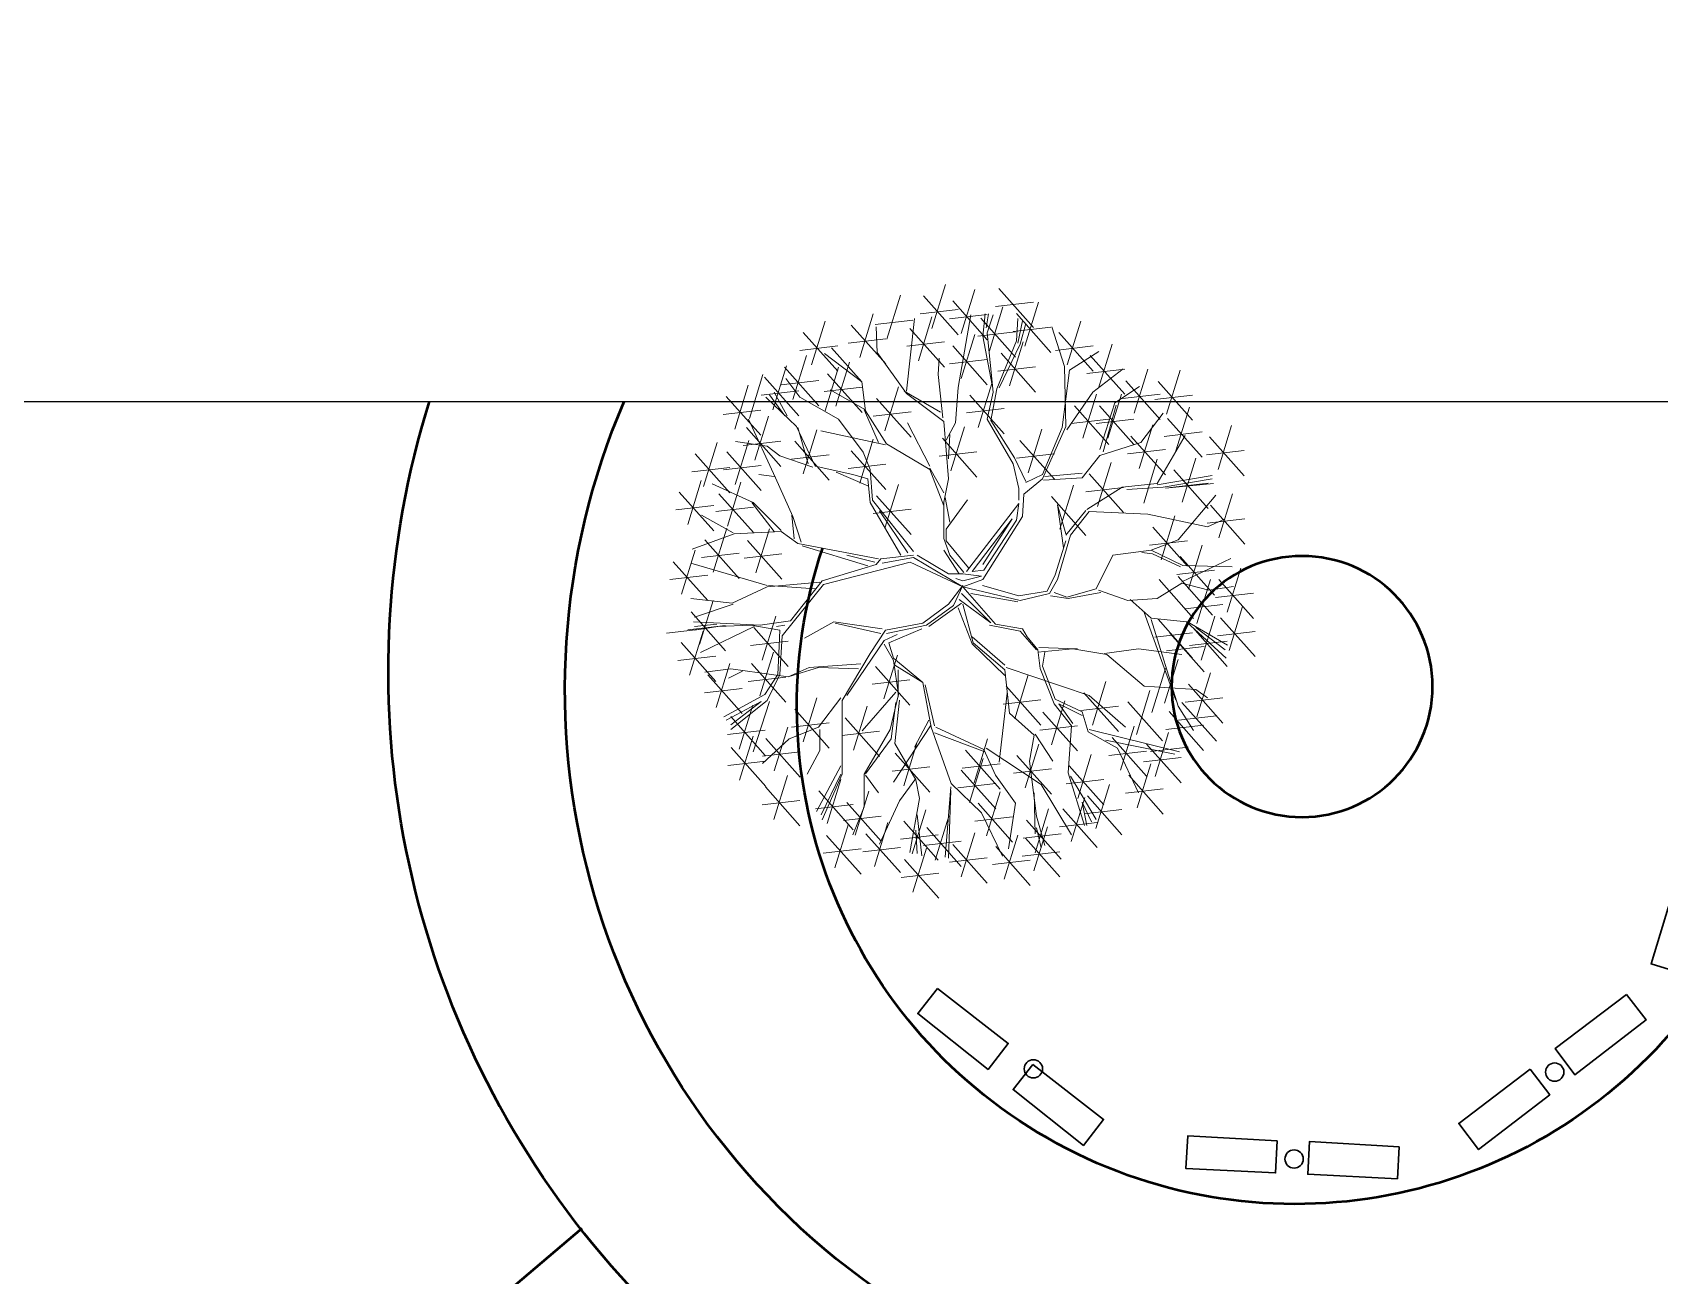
# Model space of a CAD drawing. Header units: metres. Extents: x 17323 to 19722, y -15306 to 10704.
# Drawn here: x 19245.34 to 19282.49, y -14838.88 to -14810.49 of the extents above; entities that cross this region are included whole.
import ezdxf

# ---------------------------------------------------------------- set-up
doc = ezdxf.new("R2010")
doc.units = ezdxf.units.M
doc.header["$LTSCALE"] = 35
doc.header["$MEASUREMENT"] = 0
doc.layers.get('0').update_dxf_attribs({"linetype": 'CONTINUOUS'})
for name, color, linetype, lineweight in [('5', 254, 'CONTINUOUS', 20), ('column', 82, 'CONTINUOUS', 18), ('road', 7, 'CONTINUOUS', 50)]:
    doc.layers.add(name, color=color, linetype=linetype, lineweight=lineweight)
doc.layers.add('brop', color=252, linetype='CONTINUOUS')
doc.layers.add('seating', color=164, linetype='CONTINUOUS')

# ---------------------------------------------------------------- blocks, each defined once
blk = doc.blocks.new('ARPLS027')
at = {"linetype": 'ByBlock'}
for p, q in [((-0.09283712651998144, 0.5484592339441825), (-0.08487325525072009, 0.4792447437163698)), ((0.005268650186611268, 0.5422062817447308), (0.01323252145586906, 0.4729917915169191)), ((-0.1102580949214911, 0.5215701514096338), (-0.1814351943905024, 0.4583310128561688)), ((-0.1431090639071897, 0.527545503083978), (-0.1351451926379283, 0.4583310128561688)), ((-0.08681361136421373, 0.5093418475358416), (-0.07884974009495238, 0.4401273573080315)), ((0.03811961917230988, 0.5362309300703867), (-0.03305748029670497, 0.4729917915169191)), ((-0.02160941534714311, 0.5207946049116678), (0.05902478125411648, 0.4958973062685681)), ((0.1659575623626743, 0.5251548610733892), (0.09478046289365949, 0.4619157225199215)), ((0.1062285278432213, 0.5097185359146703), (0.1868627244444845, 0.4848212372715706)), ((0.1331065933769757, 0.5311302127477333), (0.1410704646462371, 0.4619157225199215)), ((-0.2022897447684855, 0.4789671431912632), (-0.1943258734992241, 0.4097526529634523)), ((-0.1699871294409405, 0.506133826250915), (-0.08935293283968093, 0.4812365276078179)), ((-0.1581941928024513, 0.4304672045134046), (-0.1647747909977966, 0.478013227602367)), ((-0.0806893696127986, 0.3876757837333384), (-0.1282159121347561, 0.4864252163027221)), ((-0.05396264237851511, 0.5033664958614974), (-0.1251397418475264, 0.4401273573080315)), ((-0.1136916768979646, 0.4879301707027777), (-0.03305748029670497, 0.4630328720596806)), ((-0.0806893696127986, 0.4542402160578858), (-0.08726996780814389, 0.4970316368379519)), ((-0.0806893696127986, 0.4970316368379519), (-0.0766678929378628, 0.4564346478927614)), ((-0.07849583688101447, 0.3767036245589628), (-0.07228082747429454, 0.4992260686728276)), ((-0.04010901407481526, 0.4264440794827999), (-0.06350669654716512, 0.4970316368379519)), ((-0.03791548134303468, 0.4282727726785298), (-0.02914135041590526, 0.503614932342578)), ((-0.005743667943555408, 0.3639027721888572), (0.03520227638305329, 0.503614932342578)), ((0.07843671747293968, 0.4784691972184003), (0.007259618003928381, 0.4152300586649345)), ((0.04558574848724106, 0.4844445488927445), (0.05354961975650241, 0.4152300586649345)), ((0.08894382831173075, 0.4242496476479252), (0.06079349158718728, 0.5014205005077024)), ((0.09113736104351489, 0.4264440794827999), (0.1233091744429942, 0.4842307844678473)), ((0.2357231750408317, 0.4958973062685681), (0.1645460755718169, 0.4326581677151022)), ((0.1759941405213787, 0.4804609811098484), (0.2566283371226419, 0.4555636824667513)), ((0.2028722060551331, 0.5018726579429122), (0.2108360773243945, 0.4326581677151022)), ((-0.1694387757827869, 0.4729917915169191), (-0.2406158752518017, 0.4097526529634523)), ((-0.2291678103022399, 0.4575554663581993), (-0.1485336137009767, 0.4326581677151022)), ((-0.07849583688101447, 0.3938933405988188), (-0.0806893696127986, 0.4542402160578858)), ((0.01870768295349023, 0.4630328720596806), (0.09934187955474982, 0.4381355734165835)), ((0.1628576546842062, 0.4523259911197695), (0.09168055521519136, 0.3890868525663009)), ((0.1300066856985076, 0.4583013427941136), (0.1379705569677654, 0.3890868525663009)), ((0.1467068569153405, 0.3898702155682141), (0.1810722030466039, 0.4648466365931165)), ((-0.3029249698764573, 0.4297952101672573), (-0.3741020693454686, 0.3665560716137906)), ((-0.335775938862156, 0.4357705618416015), (-0.3278120675928946, 0.3665560716137906)), ((-0.2460910367494193, 0.4306663838236542), (-0.3172681362184306, 0.3674272452701866)), ((-0.278942005735118, 0.4366417354979983), (-0.2709781344658566, 0.3674272452701866)), ((-0.2163228101946899, 0.3639027721888572), (-0.2696987733347385, 0.4304672045134046)), ((-0.2612902311962344, 0.4304672045134046), (-0.2181507541378451, 0.3748749313632338)), ((-0.2181507541378451, 0.3748749313632338), (-0.252516100269105, 0.4392449318529055)), ((-0.2053551465357799, 0.3682916358586086), (-0.2463010908623886, 0.4436337955226559)), ((-0.162581258266016, 0.4092543634429449), (-0.1753768658680812, 0.4348560681831559)), ((-0.1731833331363006, 0.3251344764393957), (-0.1581941928024513, 0.4304672045134046)), ((-0.007937200675335987, 0.3639027721888572), (-0.03791548134303468, 0.4282727726785298)), ((0.09333089377529546, 0.3383010674486471), (0.08894382831173075, 0.4242496476479252)), ((0.1031286201647532, 0.4368896659610497), (0.1837628167660128, 0.41199236731795)), ((0.2397051106754624, 0.4381355734165835), (0.1685280112064476, 0.3748964348631167)), ((0.1799760761560094, 0.4226992482578646), (0.260610272757269, 0.3978019496147658)), ((0.2068541416897638, 0.4441109250909276), (0.2148180129590216, 0.3748964348631167)), ((0.2498028953091271, 0.3639027721888572), (0.2585770262362566, 0.4220552158130504)), ((0.3411864034330918, 0.4388495500108887), (0.2700093039640805, 0.3756104114574201)), ((0.2814573689136424, 0.4234132248521698), (0.362091565514902, 0.3985159262090692)), ((0.3083354344473932, 0.4448249016852328), (0.3162993057166545, 0.3756104114574201)), ((-0.3626540043959068, 0.4143588850085376), (-0.2820198077946472, 0.3894615863654396)), ((-0.2181507541378451, 0.3595139085191077), (-0.3106447176613472, 0.3898702155682141)), ((-0.3058200712688688, 0.4152300586649345), (-0.2251858746676092, 0.3903327600218356)), ((-0.148549943130007, 0.3928520513986102), (-0.2197270425990219, 0.3296129128451435)), ((-0.1814009121157056, 0.3988274030729544), (-0.1734370408464443, 0.3296129128451435)), ((-0.0828316757295795, 0.3883409761303893), (-0.1540087751985943, 0.3251018375769226)), ((-0.1156826447152781, 0.3943163278047335), (-0.1077187734460203, 0.3251018375769226)), ((-0.08726996780814389, 0.3404954992835227), (-0.07849583688101447, 0.3938933405988188)), ((0.07724411743036086, 0.400043604283236), (0.006067017961346011, 0.3368044657297702)), ((0.04439314844466224, 0.4060189559575802), (0.05235701971392004, 0.3368044657297702)), ((0.09333089377529546, 0.3511019198187526), (0.1467068569153405, 0.3920646474030898)), ((0.09515883771844713, 0.3383010674486471), (0.1467068569153405, 0.3898702155682141)), ((0.1920398667055139, 0.3489074879838769), (0.2995229705628688, 0.3982822042685692)), ((0.2840041446107229, 0.4017855173976619), (0.212827045141708, 0.3385463788441951)), ((0.2511531756250243, 0.407760869072006), (0.2591170468942821, 0.3385463788441951)), ((0.300869305132462, 0.3965241423176238), (0.3815035017337252, 0.371626843674524)), ((-0.3750062029205701, 0.3669292992973254), (-0.4461833023895849, 0.3036901607438587)), ((-0.4078571719062687, 0.3729046509716696), (-0.3998933006370073, 0.3036901607438587)), ((-0.286086011857833, 0.3666176415174549), (-0.3572631113268478, 0.3033785029639882)), ((-0.2868814464003684, 0.3233057832436668), (-0.3322144561905418, 0.3726804995283581)), ((-0.3189369808435316, 0.3725929931917991), (-0.3109731095742738, 0.3033785029639882)), ((-0.1687962676727324, 0.3404954992835227), (-0.2163228101946899, 0.3639027721888572)), ((-0.20827897764946, 0.3774157262398914), (-0.1276447810481969, 0.3525184275967925)), ((-0.1687962676727324, 0.3445186243141274), (-0.2053551465357799, 0.3682916358586086)), ((-0.1425607102490325, 0.3729046509716696), (-0.06192651364777291, 0.3480073523285716)), ((-0.07008729474251396, 0.3211113514087911), (-0.07849583688101447, 0.3767036245589628)), ((-0.01195867735027178, 0.2757597601547044), (-0.005743667943555408, 0.3617083403539825)), ((0.0008369302517934329, 0.2673477714543493), (-0.007937200675335987, 0.3639027721888572)), ((0.01751508291090786, 0.3846072791245163), (0.09814927951216745, 0.3597099804814192)), ((0.194233399437298, 0.3511019198187526), (0.1982548761122338, 0.3788980563938384)), ((0.2242751100912699, 0.3863491922389422), (0.3049093066925295, 0.3614518935958442)), ((0.2326202222434972, 0.3404954992835227), (0.2498028953091271, 0.3639027721888572)), ((0.2863617741721711, 0.3101391922344154), (0.340103326100845, 0.3660972040237329)), ((0.3765841481158745, 0.3689210831887726), (0.3054070486468596, 0.3056819446353058)), ((0.3057379799695852, 0.3317177719440219), (0.3444903915644133, 0.3595139085191077)), ((0.3437331791301759, 0.3748964348631167), (0.3516970503994372, 0.3056819446353058)), ((-0.4347352374400231, 0.3514929741386057), (-0.3541010408387599, 0.3265956754955077)), ((-0.345815046377286, 0.3511813163587361), (-0.2651808497760264, 0.3262840177156372)), ((-0.1304094448665367, 0.3423241924792517), (-0.1687962676727324, 0.3445186243141274)), ((-0.09787204267842498, 0.3361066356137723), (-0.1687962676727324, 0.3404954992835227)), ((-0.08726996780814389, 0.3404954992835227), (-0.1304094448665367, 0.3423241924792517)), ((-0.003550135211771277, 0.2607644759497241), (-0.09787204267842498, 0.3361066356137723)), ((-0.0806893696127986, 0.3467130561490022), (-0.07849583688101447, 0.3317177719440219)), ((0.07176115524610083, 0.3079447603995407), (0.09333089377529546, 0.3383010674486471)), ((0.12111564171121, 0.3167224877390415), (0.1920398667055139, 0.3489074879838769)), ((0.2114160725029279, 0.2801486238244548), (0.2326202222434972, 0.3404954992835227)), ((0.3057379799695852, 0.3273289082742714), (0.348877457027978, 0.3511019198187526)), ((0.3168551135964215, 0.3534847580300529), (0.3974893101976846, 0.3285874593869549)), ((0.3952467048470467, 0.3323488499577154), (0.3240696053780319, 0.2691097114042487)), ((0.340103326100845, 0.303921635368936), (0.3744686722321084, 0.3295233401091471)), ((0.3623957358613481, 0.3383242016320596), (0.3703596071306059, 0.2691097114042487)), ((-0.2326520039825404, 0.3131511342282352), (-0.3038291034515552, 0.2499119956747684)), ((-0.2656772966598027, 0.269542203289225), (-0.2868814464003684, 0.3233057832436668)), ((-0.265502972968239, 0.3191264859025793), (-0.2575391016989812, 0.2499119956747684)), ((-0.1560006600706672, 0.2867319193290809), (-0.1731833331363006, 0.3251344764393957)), ((-0.1731833331363006, 0.3251344764393957), (-0.1560006600706672, 0.269542203289225)), ((0.003030462983574012, 0.2629589077845997), (-0.07008729474251396, 0.3211113514087911)), ((0.03081521091948858, 0.1792047594201964), (0.06737408978253256, 0.2995327716991856)), ((0.04361081852155735, 0.1598206115454657), (0.07176115524610083, 0.3079447603995407)), ((0.0739546879778814, 0.3017272035340612), (0.12111564171121, 0.3167224877390415)), ((0.08016969738459778, 0.3145280559041659), (0.1233091744429942, 0.3189169195739163)), ((0.2591170468942821, 0.3131511342282352), (0.1879399474252708, 0.2499119956747684)), ((0.2136096052347121, 0.2757597601547044), (0.2863617741721711, 0.3101391922344154)), ((0.2176310819096479, 0.2889263511639557), (0.2841682414403905, 0.3079447603995407)), ((0.2262660779085834, 0.3191264859025793), (0.2342299491778448, 0.2499119956747684)), ((0.2995229705628688, 0.2329683393746382), (0.340103326100845, 0.303921635368936)), ((0.3355176703275937, 0.3169125247989966), (0.4161518669288533, 0.2920152261558977)), ((0.4258606015944224, 0.3036901607438587), (0.4338244728636838, 0.2344756705160478)), ((-0.3824723322355013, 0.2693318886163842), (-0.4536494317045126, 0.2060927500629175)), ((-0.3366015216541101, 0.2285794757048878), (-0.4203213542504827, 0.2735653283198296)), ((-0.4153233012211999, 0.2753072402907284), (-0.4073594299519385, 0.2060927500629175)), ((-0.308451184929563, 0.2673477714543493), (-0.3515906619879559, 0.2907550443596847)), ((-0.2923810385019934, 0.2977148090695154), (-0.2117468419007338, 0.2728175104264174)), ((-0.2119357447311252, 0.2285794757048878), (-0.2656772966598027, 0.269542203289225)), ((-0.1560006600706672, 0.269542203289225), (-0.1581941928024513, 0.1963944754600524)), ((-0.1494200618753183, 0.192005611790302), (-0.1560006600706672, 0.2867319193290809)), ((-0.07228082747429454, 0.2413803280749933), (-0.1022591081419932, 0.2951439080294351)), ((0.1982548761122338, 0.2070008959952823), (0.2136096052347121, 0.2757597601547044)), ((0.1993880123748326, 0.2977148090695154), (0.2800222089760922, 0.2728175104264174)), ((0.458711570580121, 0.2977148090695145), (0.3875344711111062, 0.2344756705160478)), ((0.398982536060668, 0.2822784839107948), (0.4796167326619312, 0.2573811852676968)), ((-0.4639368926074603, 0.2549510126266838), (-0.5351139920764751, 0.191711874073218)), ((-0.5236659271269133, 0.2395146874679641), (-0.4430317305256537, 0.214617388824867)), ((-0.4967878615931589, 0.260926364301028), (-0.4888239903239011, 0.191711874073218)), ((-0.4422013667549507, 0.2538955634576645), (-0.3615671701536911, 0.2289982648145665)), ((-0.3515906619879559, 0.226385043870013), (-0.4353104945843285, 0.2629589077845997)), ((-0.3515906619879559, 0.2285794757048878), (-0.426536363657199, 0.2651533396194745)), ((-0.2696987733347385, 0.2673477714543493), (-0.308451184929563, 0.2673477714543493)), ((-0.09385056600349273, 0.1554317478757152), (-0.07447436020607867, 0.2391858962401185)), ((-0.08507643507635976, 0.1532373160408396), (-0.07228082747429454, 0.2413803280749933)), ((0.03739580911483742, 0.1016681679212734), (-0.003550135211771277, 0.2607644759497241)), ((0.03300874365127271, 0.1642094752152161), (0.003030462983574012, 0.2629589077845997)), ((0.2523362951519914, 0.1470239090321694), (0.278094441288502, 0.2652860775868815)), ((0.3829854227775797, 0.2531347436247557), (0.3118083233085684, 0.1898956050712881)), ((0.3146125082457836, 0.2576569540284241), (0.3952467048470467, 0.2327596553853262)), ((0.316793878237565, 0.1836229380375221), (0.3532534763921475, 0.2481069415231438)), ((0.3501344537918811, 0.2591100952990999), (0.3580983250611425, 0.1898956050712881)), ((0.3683101705105933, 0.1900962356847273), (0.4198264627836217, 0.2588127799396762)), ((0.3683101705105933, 0.1900962356847273), (0.4306523502902735, 0.2458661846452657)), ((-0.4036030619211601, 0.2177338083120999), (-0.4747801613901714, 0.1544946697586331)), ((-0.4364540309068587, 0.223709159986444), (-0.4284901596375974, 0.1544946697586331)), ((-0.2163228101946899, 0.226385043870013), (-0.3515906619879559, 0.226385043870013)), ((-0.2480820045667329, 0.2210311292487752), (-0.3192591040357442, 0.1577919906953085)), ((-0.2809329735524315, 0.2270064809231194), (-0.2729691022831702, 0.1577919906953085)), ((-0.1304094448665367, 0.174815895750446), (-0.2163228101946899, 0.226385043870013)), ((-0.1066461736055579, 0.1492141910102358), (-0.2075486792675605, 0.2179730551696579)), ((0.03739580911483742, 0.1664039070500918), (0.05019141671690264, 0.2179730551696579)), ((0.241696078492776, 0.2095783718729507), (0.1705189790237611, 0.146339233319484)), ((0.1770507263716681, 0.1792047594201964), (0.2026419415757985, 0.2373572030443887)), ((0.2088451095070774, 0.2155537235472949), (0.2168089807763387, 0.146339233319484)), ((0.2392008204388461, 0.1876167481205515), (0.2995229705628688, 0.2329683393746382)), ((0.3232563882581303, 0.237698418466036), (0.4038905848593899, 0.2128011198229371)), ((0.4721506033469964, 0.2095783718729507), (0.4009735038779851, 0.146339233319484)), ((0.4392996343612978, 0.2155537235472949), (0.4472635056305592, 0.146339233319484)), ((-0.4611155610194473, 0.1826892893384056), (-0.5322926604884586, 0.1194501507849388)), ((-0.4939665300051459, 0.1886646410127497), (-0.4860026587358846, 0.1194501507849388)), ((-0.4633320964406096, 0.2022974831533801), (-0.38269789983935, 0.1774001845102822)), ((-0.4115472233233497, 0.1857880549248216), (-0.463095242520243, 0.2070008959952823)), ((-0.3515906619879559, 0.1857880549248216), (-0.4115472233233497, 0.1857880549248216)), ((-0.3534156632661229, 0.1836229380375221), (-0.3856444548089115, 0.15997050432658)), ((-0.2696987733347385, 0.1382420318358593), (-0.3515906619879559, 0.1857880549248216)), ((-0.2868426768746488, 0.1363180706156371), (-0.351300259960226, 0.1836229380375221)), ((-0.3078110390861823, 0.2055948040900555), (-0.2271768424849228, 0.1806975054469575)), ((-0.2009680810722116, 0.1276356113006294), (-0.271892306066519, 0.1898111799554263)), ((0.1467068569153405, 0.174815895750446), (0.1898463339737333, 0.1792047594201964)), ((0.181967043973323, 0.194142046714231), (0.2626012405745861, 0.169244748071133)), ((0.1898463339737333, 0.1792047594201964), (0.1982548761122338, 0.2070008959952823)), ((0.2070290070393668, 0.174815895750446), (0.2392008204388461, 0.1876167481205515)), ((0.2544516984578848, 0.1449076386475063), (0.314678474931668, 0.1836229380375221)), ((0.2565671017637854, 0.15997050432658), (0.316793878237565, 0.1857392084221852)), ((0.314678474931668, 0.1836229380375221), (0.3683101705105933, 0.1900962356847273)), ((0.412421568827547, 0.194142046714231), (0.4930557654288066, 0.169244748071133)), ((-0.5208445955388967, 0.1672529641796858), (-0.4402103989376371, 0.1423556655365878)), ((-0.4007011489273573, 0.1212552049365634), (-0.4802154261313767, 0.1578542339419169)), ((-0.1540087751985943, 0.1652611802882369), (-0.2251858746676092, 0.1020220417347701)), ((-0.2137378097180473, 0.1498248551295172), (-0.1331036131167878, 0.1249275564864192)), ((-0.186859744184293, 0.171236531962581), (-0.1788958729150352, 0.1020220417347701)), ((-0.1132267718009068, 0.1492141910102358), (-0.1432050524686019, 0.1320244749703798)), ((-0.08726996780814389, 0.1470197591753601), (-0.1304094448665367, 0.174815895750446)), ((-0.0956785099466444, 0.1254411794657546), (-0.1066461736055579, 0.1492141910102358)), ((0.04361081852155735, 0.1554317478757152), (0.03300874365127271, 0.1642094752152161)), ((0.04580435125333793, 0.09545061105579311), (0.03520227638305329, 0.1532373160408396)), ((0.05019141671690264, 0.09545061105579311), (0.04361081852155735, 0.1554317478757152)), ((0.05019141671690264, 0.1188578839611294), (0.1467068569153405, 0.174815895750446)), ((0.05457848218046735, 0.1060570315910239), (0.1317177165814911, 0.1576261797105909)), ((0.05677201491225148, 0.09545061105579311), (0.1510939223789052, 0.1704270320806955)), ((0.1590709140741993, 0.1632693963967897), (0.08789381460518797, 0.100030257843323)), ((0.1262199450885007, 0.1692447480711339), (0.134183816357762, 0.100030257843323)), ((0.1510939223789052, 0.1704270320806955), (0.2070290070393668, 0.174815895750446)), ((0.3377602756782281, 0.1632693963967897), (0.2665831762092168, 0.100030257843323)), ((0.3049093066925295, 0.1692447480711339), (0.3128731779617908, 0.100030257843323)), ((0.3467828309858731, 0.1084330961353688), (0.4220663015780985, 0.1620867747112431)), ((0.4220663015780985, 0.1620867747112431), (0.469227351750753, 0.1642030450959062)), ((0.47305211563868, 0.1657887601399581), (0.4810159869079413, 0.09657426991214901)), ((-0.4710704001060222, 0.1194501507849388), (-0.4631065288367608, 0.05023566055712791)), ((-0.3598863086723973, 0.09112947357841605), (-0.4007011489273573, 0.1212552049365634)), ((-0.3132862005838035, 0.1289111242693153), (-0.3844633000528148, 0.06567198571584854)), ((-0.2610845307381382, 0.06324449909814689), (-0.3663569540786717, 0.1319610433530958)), ((-0.2954287255868238, 0.1298447729684318), (-0.3620017119782943, 0.09112947357841605)), ((-0.3461371695695021, 0.1348864759436594), (-0.3381732983002408, 0.06567198571584854)), ((-0.2160388838713843, 0.1212552049365634), (-0.2954287255868238, 0.1298447729684318)), ((-0.2202696904831782, 0.1277285025837687), (-0.2868426768746488, 0.1363180706156371)), ((-0.2053551465357799, 0.123246747630879), (-0.2696987733347385, 0.1382420318358593)), ((-0.1601673494979785, 0.1233714753212265), (-0.2095682384651099, 0.1233714753212265)), ((-0.1432050524686019, 0.1320244749703798), (-0.2053551465357799, 0.123246747630879)), ((-0.1515813007858071, 0.1298447729684318), (-0.1838100923285957, 0.07830736477722056)), ((-0.1388179870050372, 0.1320244749703798), (-0.1837854080065817, 0.07826089501593803)), ((-0.1110332390691227, 0.1404364636707349), (-0.1388179870050372, 0.1320244749703798)), ((-0.1110332390691227, 0.1404364636707349), (-0.08507643507635976, 0.0804553268508128)), ((-0.07849583688101447, 0.07167759951131192), (-0.09385056600349273, 0.1448253273404854)), ((-0.07447436020607867, 0.07826089501593803), (-0.08726996780814389, 0.1470197591753601)), ((0.09934187955474982, 0.1478330712380709), (0.1799760761560094, 0.122935772594972)), ((0.207166212796654, 0.06536076948281), (0.2544516984578848, 0.1449076386475063)), ((0.2780312411587786, 0.1478330712380709), (0.3586654377600382, 0.122935772594972)), ((0.4461740501049256, 0.1443770833068951), (0.5268082467061888, 0.119479784663798)), ((-0.508180146896116, 0.1121673217513957), (-0.5793572463651309, 0.0489281831979298)), ((-0.567909181415569, 0.09673099659267592), (-0.4872749848143059, 0.07183369794957883)), ((-0.5410311158818146, 0.1181426734257398), (-0.5330672446125533, 0.0489281831979298)), ((-0.4382194311203236, 0.1134747991105947), (-0.5093965305893349, 0.05023566055712791)), ((-0.497948465639773, 0.09803847395187493), (-0.4173142690385134, 0.07314117530877695)), ((-0.4973875235557195, 0.08901320319375294), (-0.4544572799948625, 0.09112947357841605)), ((-0.3964703423155598, 0.08478066242442583), (-0.4952721202498225, 0.1019597984881635)), ((-0.3620017119782943, 0.09112947357841605), (-0.3964703423155598, 0.08478066242442583)), ((-0.373015235103253, 0.1134747991105955), (-0.2923810385019934, 0.08857750046749757)), ((-0.3018993709930946, 0.09337023045629511), (-0.2524984820259633, 0.06760152636068906)), ((-0.00821897791317383, 0.00529603650633792), (0.03739580911483742, 0.1016681679212734)), ((-0.00821897791317383, 0.00529603650633792), (0.04580435125333793, 0.09545061105579311)), ((0.2136368582029284, 0.06536076948281), (0.2931511354069514, 0.1061923392574897)), ((0.2952665387128448, 0.03959206538720483), (0.3467828309858731, 0.1084330961353688)), ((0.3124386361371876, 0.04606536303441011), (0.3511380730862506, 0.112665636904695)), ((0.3511380730862506, 0.1084330961353688), (0.4842840458691953, 0.09337023045629511)), ((0.4661776998950522, 0.1020220417347701), (0.3950006004260374, 0.0387829031813034)), ((0.4333267309093536, 0.1079973934091143), (0.4412906021786114, 0.0387829031813034)), ((-0.4496674960698854, 0.07114939141732979), (-0.5208445955388967, 0.007910252863863043)), ((-0.4264592950638715, 0.08901320319375294), (-0.5017427656560969, 0.08042363516188455)), ((-0.482518465055584, 0.07712474309167394), (-0.4745545937863227, 0.007910252863863043)), ((-0.2656772966598027, 0.06326561081095772), (-0.3687733350535893, 0.02669174689637099)), ((-0.1837854080065817, 0.07826089501593803), (-0.2656772966598027, 0.06326561081095772)), ((-0.2631999340440316, 0.05677120145094161), (-0.1880408989403897, 0.07395033751467928)), ((-0.03772282873310218, 0.007350063644393501), (-0.08065307229395557, 0.06760152636068906)), ((-0.04230254680659939, 0.02230288322662144), (-0.07849583688101447, 0.07167759951131192)), ((-0.04010901407481526, 0.03108061056612144), (-0.07447436020607867, 0.07826089501593803)), ((0.01582607058563923, 0.03108061056612144), (0.05019141671690264, 0.08886731555116789)), ((0.1405932264051799, 0.03959206538720483), (0.207166212796654, 0.06536076948281)), ((0.1642359692357971, 0.03959206538720483), (0.2094060515911345, 0.06536076948281)), ((0.4064486653755992, 0.08658571657605041), (0.4870828619768588, 0.06168841793295243)), ((0.5255488831923003, 0.07707408519908299), (0.4543717837232855, 0.01383494664561624)), ((0.4658198486728473, 0.06163776004036325), (0.5464540452741105, 0.03674046139726528)), ((0.4926979142066017, 0.08304943687342714), (0.500661785475863, 0.01383494664561624)), ((-0.5093965305893349, 0.05571306625861094), (-0.4287623339880753, 0.03081576761551208)), ((-0.5059735722678909, 0.03100249735533644), (-0.3814136481971175, 0.02676995658600934)), ((-0.3749430027908431, 0.02676995658600934), (-0.5038581689619939, 0.03747579500254172)), ((-0.2761412248565804, 0.05677120145094161), (-0.310485419705266, -0.03559777651494933)), ((-0.2654397728385121, 0.0546549310662785), (-0.306254613093472, -0.03348150613028533)), ((-0.005743667943555408, 0.005113167186765466), (-0.04010901407481526, 0.03108061056612144)), ((0.01582607058563923, 0.005113167186765466), (0.01582607058563923, 0.03108061056612144)), ((0.01603330233440659, 0.01170709090693567), (0.05896354589526354, 0.03959206538720483)), ((0.02673475435247497, -0.005472045156801109), (0.07613564331960632, 0.03535952461787861)), ((0.05037749718309215, 0.02888622697067333), (0.08049088541998373, 0.03959206538720483)), ((0.07613564331960632, 0.03535952461787861), (0.0976629828443265, 0.03535952461787861)), ((0.08049088541998373, 0.03959206538720483), (0.1470638718114543, 0.03959206538720483)), ((0.0976629828443265, 0.03535952461787861), (0.1512946784232483, -0.003355774772137998)), ((0.1104798381682883, 0.02888622697067333), (0.1556499205236257, 0.03747579500254172)), ((0.1470638718114543, 0.03959206538720483), (0.1899941153723113, 0.03100249735533644)), ((0.1899941153723113, 0.03100249735533644), (0.2952665387128448, 0.03959206538720483)), ((0.2645922083918997, 0.0422685249913366), (0.1934151089228848, -0.02097061356213015)), ((0.2265781490154737, 0.03100249735533644), (0.2716237958822276, 0.02888622697067333)), ((0.2317412394062011, 0.04824387666568075), (0.2397051106754624, -0.02097061356213015)), ((0.2609223438641592, 0.03535952461787861), (0.2931511354069514, 0.01818038855414095)), ((0.3017371841191192, 0.04170833577186794), (0.3812514613231421, 0.05042239029695228)), ((0.3812514613231421, 0.05042239029695228), (0.4112404140714503, 0.04818163341907322)), ((-0.4805274972382705, 0.02334657802258278), (-0.5517045967072818, -0.03989256053088397)), ((-0.5402565317577199, 0.007910252863863043), (-0.4596223351564603, -0.01698704577923493)), ((-0.5133784662239691, 0.02932192969692693), (-0.5054145949547078, -0.03989256053088397)), ((-0.3687733350535893, 0.02669174689637099), (-0.4225148869822632, -0.02926626489294559)), ((-0.344146201752185, 0.007910252863863043), (-0.4153233012211999, -0.0553288856896037)), ((-0.3769971707378836, 0.0138856045382072), (-0.3690332994686258, -0.0553288856896037)), ((-0.3406620080718845, 0.005918468972416768), (-0.3326981368026232, -0.06329602125539413)), ((-0.04630887744527001, 0.01382336129159878), (-0.1128818638367441, -0.01194534280400639)), ((-0.03983823203899917, 0.00523379325973039), (-0.1107664605308472, -0.0140616131886695)), ((-0.00821897791317383, 0.00529603650633792), (-0.07629783019358172, -0.05489318296334922)), ((-0.07418242688768117, -0.04630361493148083), (-0.03125218332682778, 0.01170709090693567)), ((-0.0205507313087594, 0.007350063644393501), (-0.07418242688768117, -0.04630361493148083)), ((-0.005743667943555408, 0.005113167186765466), (-0.04230254680659939, 0.02230288322662144)), ((-0.00821897791317383, 0.00529603650633792), (-0.03336758663272477, -0.1000817800005711)), ((-0.00821897791317383, 0.00529603650633792), (0.005223995715358143, -0.03146069672782126)), ((0.007417528447142274, 0.01791401955687011), (0.003030462983574012, 0.005113167186765466)), ((0.003030462983574012, 0.005113167186765466), (0.01143900512207807, -0.02926626489294559)), ((0.01143900512207807, -0.02926626489294559), (0.01582607058563923, 0.005113167186765466)), ((0.01814870564030358, 0.00311752287506728), (0.05037749718309215, 0.02888622697067333)), ((0.2048631738724467, 0.02683219983261775), (0.2854973704737098, 0.001934901189518889)), ((0.2931511354069514, 0.01818038855414095), (0.357608718492525, 0.01382336129159878)), ((0.357608718492525, 0.01382336129159878), (0.4907546912754697, -0.009829072419343277)), ((0.4338244728636838, 0.02334657802258278), (0.3626473733946689, -0.03989256053088397)), ((0.3740954383442308, 0.007910252863863043), (0.4547296349454903, -0.01698704577923493)), ((0.4009735038779851, 0.02932192969692693), (0.4089373751472429, -0.03989256053088397)), ((0.5164496372822569, 0.02334657802258278), (0.4452725378132456, -0.03989256053088397)), ((0.4567206027628075, 0.007910252863863043), (0.537354799364067, -0.01698704577923493)), ((0.4835986682965583, 0.02932192969692693), (0.4915625395658196, -0.03989256053088397)), ((-0.4225148869822632, -0.02926626489294559), (-0.5018476541150676, -0.0680345606424071)), ((-0.4050154869033307, -0.02291456505004152), (-0.4761925863723455, -0.08615370360351005)), ((-0.4378664558890293, -0.01693921337569737), (-0.4299025846197679, -0.08615370360351005)), ((-0.403875236271638, -0.007526072294855801), (-0.3232410396703784, -0.03242337093795467)), ((-0.3078110390861859, -5.688270192738543e-05), (-0.3789881385552007, -0.06329602125539413)), ((-0.3675400736056389, -0.01549320786064712), (-0.2869058770043758, -0.04039050650374509)), ((-0.1128818638367441, -0.01194534280400639), (-0.1708688015160469, -0.072072319027086)), ((-0.1107664605308472, -0.0140616131886695), (-0.1601673494979785, -0.072072319027086)), ((-0.1515813007858071, -0.072072319027086), (-0.0999405730241989, -0.01194534280400639)), ((-0.0205507313087594, -0.009829072419343277), (-0.03548298993862176, -0.09572475273802894)), ((0.02021313604920749, -0.001470128317859754), (0.1448789129721888, -0.0980251290523686)), ((0.02240666878098807, -0.03365512856269604), (0.02021313604920749, -0.01207654885309051)), ((0.02021313604920749, -0.01207654885309051), (0.1167285762476453, -0.08522427668226307)), ((0.3438700477068366, -0.007658909975865491), (0.2726929482378218, -0.07089804852933224)), ((0.2841410131873836, -0.02309523513458434), (0.3647752097886432, -0.0479925337776832)), ((0.311019078721138, -0.001683558301521337), (0.3189829499903958, -0.07089804852933224)), ((0.4847501947048229, -0.02825340641247553), (0.4135730952358081, -0.09149254496594228)), ((0.4518992257191243, -0.02227805473813138), (0.4598630969883857, -0.09149254496594228)), ((-0.4845094328728976, -0.0553288856896037), (-0.5556865323419125, -0.1185680242430704)), ((-0.5173604018585962, -0.04935353401525955), (-0.5093965305893349, -0.1185680242430704)), ((-0.4647445214227837, -0.03835089020876126), (-0.3841103248215205, -0.06324818885186101)), ((-0.3534156632661229, -0.05489318296334922), (-0.4050563910277347, -0.09149221196870183)), ((-0.3040147742989916, -0.03771404689961244), (-0.3707121961790492, -0.1387970793905868)), ((-0.306254613093472, -0.03348150613028533), (-0.3534156632661229, -0.05489318296334922)), ((-0.07853766898806214, -0.04418734454681772), (-0.08923912100613052, -0.1000817800005711)), ((-0.07629783019358172, -0.05489318296334922), (-0.08488387890575311, -0.1043143207698973)), ((-0.005494037190313605, -0.03124074925240716), (-0.02478153792055338, -0.09796550961590711)), ((0.005223995715358143, -0.03146069672782126), (0.12111564171121, -0.1046084245569938)), ((0.1145350435158612, -0.09363626538261816), (0.02240666878098807, -0.03365512856269604)), ((0.1167285762476453, -0.08522427668226307), (0.03300874365127271, -0.03146069672782126)), ((0.2176310819096479, -0.08741870851713873), (0.2995229705628688, -0.03987268542817635)), ((0.2285987455685614, -0.08961314035201351), (0.2973294378310847, -0.04645598093280157)), ((0.2973294378310847, -0.04645598093280157), (0.3550924664346944, -0.05706240146803143)), ((0.2995229705628688, -0.03987268542817635), (0.348877457027978, -0.05084484460255201)), ((0.348877457027978, -0.05084484460255201), (0.4581885048284811, -0.03987268542817635)), ((0.3550924664346944, -0.05706240146803143), (0.4431993644946317, -0.09363626538261816)), ((0.4519734954217611, -0.03146069672782126), (0.3616730646300432, -0.04865041276767723)), ((0.3875344711111062, -0.05931245347249803), (0.3954983423803675, -0.1285269437003089)), ((0.42502116018537, -0.04368973157119527), (0.5056553567866331, -0.06858703021429324)), ((0.4925538509597445, -0.0358495603975717), (0.4519734954217611, -0.03146069672782126)), ((0.4581885048284811, -0.03987268542817635), (0.4907259070165892, -0.05084484460255201)), ((0.4925538509597445, -0.04206711726305112), (0.4669626357556105, -0.03804399223244648)), ((0.5061530987409597, -0.05514248894701979), (0.514116970010221, -0.1243569791748307)), ((-0.5442384673923506, -0.07076521084832255), (-0.4636042707910875, -0.09566250949142141)), ((-0.4050563910277347, -0.09149221196870183), (-0.4888014748435481, -0.07854561667429127)), ((-0.3501191052041293, -0.08819331989849122), (-0.3421552339348715, -0.1574078101263021)), ((-0.2030975930588355, -0.07642934628962816), (-0.3298973559240892, -0.0613664806105545)), ((-0.239557191213418, -0.08066188705895527), (-0.2803720314683744, -0.1258504840961763)), ((-0.190343937864597, -0.07474877863122042), (-0.2615210373336083, -0.1379879171846872)), ((-0.1601673494979785, -0.072072319027086), (-0.239557191213418, -0.08066188705895527)), ((-0.2231949068502956, -0.06877342695687627), (-0.2152310355810343, -0.1379879171846872)), ((-0.1558121073976011, -0.07431307590496505), (-0.2074528351592093, -0.2268090300939356)), ((0.1726636609081034, -0.0980251290523686), (0.2176310819096479, -0.08741870851713873)), ((0.4203854400968048, -0.06528780514684218), (0.3492083406277899, -0.1285269437003089)), ((0.4369843550879153, -0.1002195608872434), (0.3572859991664785, -0.06145126513778187)), ((0.3606564055773518, -0.08072413030556191), (0.4412906021786149, -0.1056214289486599)), ((0.4604303640469567, -0.08732045921050346), (0.468394235316218, -0.1565349494383144)), ((0.5390040677266583, -0.06111784062136394), (0.4678269682576435, -0.1243569791748307)), ((-0.4690572720548083, -0.1099481925210597), (-0.5402343715238231, -0.1731873310745264)), ((-0.4362063030691097, -0.1119399764125077), (-0.5073834025381245, -0.1751791149659745)), ((-0.5019082410405069, -0.1039728408467155), (-0.4939443697712456, -0.1731873310745264)), ((-0.4690572720548083, -0.1059646247381636), (-0.4610934007855469, -0.1751791149659745)), ((-0.3276575171296088, -0.1172609160643079), (-0.4286991338583519, -0.1302075113587184)), ((-0.3172681362184306, -0.09416867157283537), (-0.3884452356874455, -0.1574078101263021)), ((-0.3769971707378836, -0.1096049967315551), (-0.296362974136624, -0.1345022953746531)), ((-0.2803720314683744, -0.1258504840961763), (-0.3276575171296088, -0.1172609160643079)), ((-0.2500729723840465, -0.09018510378993927), (-0.1694387757827869, -0.1150824024330381)), ((-0.08923912100613052, -0.1000817800005711), (-0.1235833158548125, -0.1302075113587184)), ((-0.0999405730241989, -0.1129038888017657), (-0.1235833158548125, -0.1323237817433816)), ((-0.08488387890575311, -0.1043143207698973), (-0.0999405730241989, -0.1129038888017657)), ((-0.03336758663272477, -0.1000817800005711), (-0.0205507313087594, -0.1537354585764454)), ((-0.02478153792055338, -0.09796550961590711), (-0.01619548920838199, -0.1495029178071183)), ((0.1448789129721888, -0.0980251290523686), (0.1145350435158612, -0.09363626538261816)), ((0.12111564171121, -0.1046084245569938), (0.1620615860378187, -0.1068028563918686)), ((0.1510939223789052, -0.0980251290523686), (0.1726636609081034, -0.0980251290523686)), ((0.1620615860378187, -0.1068028563918686), (0.1898463339737333, -0.1411822884715805)), ((0.1832657357783845, -0.1108259814224732), (0.1982548761122338, -0.1411822884715805)), ((0.1854592685101686, -0.1108259814224732), (0.2285987455685614, -0.08961314035201351)), ((0.260610272757269, -0.09964607727431751), (0.1894331732882577, -0.1628852158277843)), ((0.2008812382378196, -0.1150824024330364), (0.2815154348390791, -0.1399797010761352)), ((0.2277593037715704, -0.09367072559997336), (0.2357231750408317, -0.1628852158277843)), ((0.4932813330326553, -0.09329581088484762), (0.4221042335636405, -0.1565349494383144)), ((0.4335522985132023, -0.1087321360435674), (0.5141864951144655, -0.1336294346866653)), ((0.475371177894111, -0.1108259814224732), (0.4369843550879153, -0.1002195608872434)), ((0.4797582433576792, -0.1046084245569938), (0.4391778878196959, -0.09583069721749293)), ((0.4431993644946317, -0.09363626538261816), (0.4841453088212404, -0.09583069721749293)), ((-0.5287863065742613, -0.1253845176797794), (-0.4481521099729981, -0.1502818163228774)), ((-0.4959353375885627, -0.1273763015712275), (-0.4153011409872995, -0.1522736002143255)), ((-0.4501020378944887, -0.1302075113587184), (-0.4866860715376511, -0.1387970793905868)), ((-0.4286991338583519, -0.1302075113587184), (-0.4823308294372737, -0.145145890544577)), ((-0.3707121961790492, -0.1387970793905868), (-0.4630433287070339, -0.1945670283511252)), ((-0.3856444548089115, -0.1258504840961763), (-0.4609279254011369, -0.1279667544808394)), ((-0.278256628162481, -0.1279667544808394), (-0.3276575171296088, -0.1602087562236507)), ((-0.2378850398408936, -0.1420405649143577), (-0.3090621393099084, -0.2052797034678244)), ((-0.2707360088265922, -0.1360652132400135), (-0.2627721375573309, -0.2052797034678244)), ((-0.1579275107034981, -0.1365563225127078), (-0.2223850937890752, -0.1623250266083138)), ((-0.1536967040917041, -0.1409133497752499), (-0.2137990450769038, -0.1645657834861929)), ((-0.1235833158548125, -0.1323237817433816), (-0.1579275107034981, -0.1365563225127078)), ((-0.1279385579551899, -0.145145890544577), (-0.1536967040917041, -0.1409133497752499)), ((-0.1279385579551899, -0.1323237817433816), (-0.1214679125489155, -0.1968077852290033)), ((-0.1214679125489155, -0.2053973532608717), (-0.1193525092430185, -0.1344400521280447)), ((0.1878787120664143, -0.1430296201599131), (0.1921095186782082, -0.2139869212927401)), ((0.1898463339737333, -0.1411822884715805), (0.2863617741721711, -0.1839737092516467)), ((0.2008200028789631, -0.2139869212927401), (0.1943493574726887, -0.145145890544577)), ((0.1982548761122338, -0.1411822884715805), (0.2841682414403905, -0.1773904137470206)), ((-0.4153233012211999, -0.1783215409865049), (-0.4865004006902112, -0.2415606795399716)), ((-0.4481742702068985, -0.1723461893121607), (-0.4402103989376371, -0.2415606795399716)), ((-0.2976140743603466, -0.1574768900730774), (-0.2169798777590835, -0.1823741887161754)), ((-0.2223850937890752, -0.1623250266083138), (-0.2631999340440316, -0.1945670283511252)), ((-0.2589691274322377, -0.1968077852290033), (-0.2223850937890752, -0.1709145946401822)), ((-0.2223850937890752, -0.1709145946401822), (-0.2439124333137954, -0.2139869212927401)), ((-0.2137990450769038, -0.1645657834861929), (-0.237441787907521, -0.2139869212927401)), ((-0.02478153792055338, -0.1559762154543236), (-0.02913678002093079, -0.1882182171971349)), ((-0.01831089251427898, -0.1623250266083138), (-0.02689694122645037, -0.1859774603192559)), ((-0.0205507313087594, -0.1537354585764454), (0.005331850316338205, -0.1687983242555191)), ((-0.01619548920838199, -0.1495029178071183), (0.01391789902850959, -0.1645657834861929)), ((0.005331850316338205, -0.1687983242555191), (0.08696153082625813, -0.1924507579664612)), ((0.01391789902850959, -0.1645657834861929), (0.07613564331960632, -0.1838611899345928)), ((0.1427086297110804, -0.1687983242555191), (0.06331878799564095, -0.1796286491652666)), ((0.1575776882112123, -0.1574078101263021), (0.08640058874220102, -0.2206469486797689)), ((0.08907693413215156, -0.1838611899345928), (0.1427086297110804, -0.1687983242555191)), ((0.09784865369176288, -0.1728441352850218), (0.1784828502930225, -0.1977414339281198)), ((0.2841682414403905, -0.1773904137470206), (0.3894578125659578, -0.1905570047562719)), ((0.458711570580121, -0.1708523513935747), (0.3875344711111062, -0.2340914899470414)), ((0.3960384107613066, -0.181779277416771), (0.4691561684873946, -0.1583720045114356)), ((0.4258606015944224, -0.1648769997192305), (0.4338244728636838, -0.2340914899470414)), ((-0.4750523357406493, -0.1937578661452237), (-0.3944181391393897, -0.2186551647883226)), ((-0.349184856654329, -0.1882182171971349), (-0.4458712312826911, -0.2182194620620672)), ((-0.4350453437760429, -0.2397556253883462), (-0.3556555020606034, -0.1924507579664612)), ((-0.3366800724372538, -0.1902722443351905), (-0.4078571719062687, -0.2535113828886573)), ((-0.3964091069567068, -0.2057085694939103), (-0.3157749103554437, -0.2306058681370082)), ((-0.3695310414229525, -0.1842968926608464), (-0.3615671701536911, -0.2535113828886573)), ((-0.2631999340440316, -0.1945670283511252), (-0.349184856654329, -0.1882182171971349)), ((-0.1214679125489155, -0.1968077852290033), (-0.1321693645669839, -0.259051031836746)), ((-0.02913678002093079, -0.1882182171971349), (-0.01831089251427898, -0.2483451934202145)), ((-0.02689694122645037, -0.1859774603192559), (-0.01196468259658801, -0.2397556253883462)), ((0.08696153082625813, -0.1838611899345928), (0.1320071776930121, -0.2204602189399463)), ((0.08696153082625813, -0.1924507579664612), (0.1298917743871115, -0.2268090300939356)), ((0.3243212429113527, -0.1997332178195679), (0.2531441434423378, -0.2629723563730346)), ((0.2802098445944026, -0.1859774603192559), (0.3490226697803536, -0.2332823277411409)), ((0.2863617741721711, -0.1839737092516467), (0.3960384107613066, -0.181779277416771)), ((0.2914702739256541, -0.1937578661452237), (0.2994341451949154, -0.2629723563730346)), ((0.3894578125659578, -0.1905570047562719), (0.4238231586972177, -0.2443205847107137)), ((0.398982536060668, -0.1862886765522944), (0.4796167326619312, -0.2111859751953924)), ((-0.3915156208373922, -0.2236662348929697), (-0.4626927203064071, -0.2869053734464373)), ((-0.4028165522332543, -0.2139869212927401), (-0.4458712312826911, -0.2225764893246094)), ((-0.4394005858764203, -0.2311660573564778), (-0.4028165522332543, -0.2139869212927401)), ((-0.4243665898230908, -0.2176908832186255), (-0.4164027185538295, -0.2869053734464373)), ((-0.269670579450306, -0.2268090300939356), (-0.310485419705266, -0.3923760660705318)), ((-0.2740258215506834, -0.2246927597092725), (-0.3040147742989916, -0.2784709247783628)), ((-0.237441787907521, -0.2139869212927401), (-0.2740258215506834, -0.2246927597092725)), ((-0.2022897447684855, -0.2171613268697357), (-0.2734668442375003, -0.2804004654232024)), ((-0.2074528351592093, -0.2268090300939356), (-0.2654397728385121, -0.2934093039642205)), ((-0.2620187792879385, -0.2325976520284554), (-0.1813845826866753, -0.2574949506715534)), ((-0.2351407137541841, -0.2111859751953915), (-0.2271768424849228, -0.2804004654232024)), ((0.1298917743871115, -0.2268090300939356), (0.1255365322867377, -0.3342408737389002)), ((0.1993880123748326, -0.226622300354113), (0.1282109129058178, -0.2898614389075798)), ((0.1341225809989055, -0.2225764893246094), (0.1749374212538655, -0.2870604928102312)), ((0.166537043389134, -0.2206469486797689), (0.1745009146583918, -0.2898614389075798)), ((0.1921095186782082, -0.2139869212927401), (0.2329243589331682, -0.2462289230355514)), ((0.2645922083918997, -0.2151695429782876), (0.3452264049931628, -0.2400668416213856)), ((0.4164035044621741, -0.2286140842455602), (0.3452264049931628, -0.2918532227990269)), ((0.3490226697803536, -0.2332823277411409), (0.3919529133412105, -0.2891767631948943)), ((0.3835525354764755, -0.222638732571216), (0.3915164067457368, -0.2918532227990269)), ((-0.4512446553568452, -0.2391025600516885), (-0.3706104587555821, -0.2639998586947883)), ((-0.3172681362184306, -0.2629723563730337), (-0.3093042649491693, -0.3321868466008446)), ((-0.2890825156691292, -0.2569347614520829), (-0.3148406618056434, -0.3836620115454483)), ((-0.1321693645669839, -0.259051031836746), (-0.1901563022462867, -0.32789206258491)), ((-0.1300539612610869, -0.2548184910674198), (-0.1214679125489155, -0.3170617376751625)), ((-0.014080085902485, -0.2439881661576724), (-0.03336758663272477, -0.2977663312267627)), ((-0.01196468259658801, -0.2397556253883462), (0.05037749718309215, -0.2698813567464935)), ((0.1396589778553796, -0.2420586255128327), (0.2202931744566392, -0.2669559241559307)), ((0.2329243589331682, -0.2462289230355514), (0.2565671017637854, -0.3214187649377047)), ((0.2393950043394426, -0.2525777341895417), (0.3253799269497364, -0.2762301679004837)), ((0.2437502464398165, -0.2462289230355514), (0.3296107335615304, -0.2741138975158206)), ((0.3243212429113527, -0.2455442473228659), (0.2531441434423378, -0.3087833858763327)), ((0.2645922083918997, -0.2609805724815857), (0.3452264049931628, -0.2858778711246837)), ((0.2914702739256541, -0.2395688956485218), (0.2994341451949154, -0.3087833858763327)), ((0.3566744699427247, -0.2440504094042799), (0.4373086665439843, -0.2689477080473779)), ((-0.3864542678701284, -0.2933470607176121), (-0.3784903966008706, -0.362561550945423)), ((-0.3040147742989916, -0.2784709247783628), (-0.3856444548089115, -0.3170617376751625)), ((-0.284417167232732, -0.2689477080473779), (-0.3555942667017469, -0.3321868466008446)), ((-0.344146201752185, -0.2843840332060976), (-0.2635120051509219, -0.3092813318491956)), ((-0.219212971215665, -0.2978285744733711), (-0.2903900706846798, -0.3610677130268378)), ((-0.03336758663272477, -0.2977663312267627), (-0.02913678002093079, -0.3515444962958529)), ((0.05037749718309215, -0.2698813567464935), (0.05896354589526354, -0.3407141713861055)), ((0.1707066146420715, -0.2956500608420995), (0.1749374212538655, -0.3622503347123844)), ((0.1749374212538655, -0.2870604928102312), (0.1814080666601399, -0.3515444962958529)), ((0.2357231750408317, -0.2973306285005082), (0.2436870463100931, -0.3665451187283191)), ((0.3701135027096001, -0.293845006690475), (0.2989364032405852, -0.3570841452439417)), ((0.3296107335615304, -0.2741138975158206), (0.3597241217984219, -0.3193024945530416)), ((0.3372625337239015, -0.2878696550161308), (0.3452264049931628, -0.3570841452439417)), ((-0.3536032988844298, -0.2993224123919562), (-0.4247803983534446, -0.362561550945423)), ((-0.4133323334038828, -0.314758737550676), (-0.3326981368026232, -0.3396560361937739)), ((-0.3292139431223227, -0.3262114949265005), (-0.3212500718530613, -0.3954259851543114)), ((-0.278942005735118, -0.3132648996320908), (-0.1983078091338548, -0.3381621982751888)), ((-0.2160388838713843, -0.3859027684233265), (-0.05489492615744496, -0.32789206258491)), ((-0.1901563022462867, -0.32789206258491), (-0.1966269476525611, -0.422377310935464)), ((-0.1214679125489155, -0.3170617376751625), (-0.1321693645669839, -0.3966086068398589)), ((-0.03125218332682778, -0.3019988719960889), (-0.06559637817551334, -0.3407141713861055)), ((0.054732739283466, -0.3235350353223687), (0.05249290048898914, -0.3428304417707686)), ((0.1456318813073239, -0.3267094408993634), (0.2262660779085834, -0.3516067395424614)), ((0.2685741440265303, -0.3033059801748523), (0.1973970445575155, -0.3665451187283191)), ((0.2088451095070774, -0.3187423053335721), (0.2894793061083405, -0.34363960397667)), ((0.2565671017637854, -0.3214187649377047), (0.3103232328312906, -0.3622503347123844)), ((0.3103844681901471, -0.3092813318491947), (0.3910186647914102, -0.3341786304922927)), ((-0.296362974136624, -0.3321868466008446), (-0.3675400736056389, -0.3954259851543114)), ((-0.356092008656077, -0.3476231717595644), (-0.2754578120548139, -0.3725204704026623)), ((-0.310103593278555, -0.3390331186492022), (-0.3021397220092936, -0.4082476088770148)), ((-0.2386249074344846, -0.3416478200852211), (-0.157990710833225, -0.3665451187283191)), ((-0.06771178148141033, -0.3407141713861055), (-0.2267403358894526, -0.3901353091926536)), ((-0.06740167514539053, -0.3531005774610465), (-0.1385787746144018, -0.4163397160145133)), ((-0.1002526441310891, -0.3471252257867024), (-0.0922887728618278, -0.4163397160145133)), ((-0.06559637817551334, -0.3407141713861055), (-0.07206702358178774, -0.4051981748717273)), ((0.005268650186611268, -0.3550923613524946), (-0.06590844928240358, -0.4183314999059613)), ((-0.02913678002093079, -0.3515444962958529), (-0.001138795089936195, -0.3966086068398589)), ((0.05249290048898914, -0.3428304417707686), (0.02885015765837196, -0.3944923364551958)), ((0.1013328473720634, -0.34363960397667), (0.03015574790305209, -0.4068787425301368)), ((0.05896354589526354, -0.3407141713861055), (0.03108999645285238, -0.398724877224522)), ((0.05896354589526354, -0.3407141713861055), (0.07837548211408318, -0.3901353091926536)), ((0.06848187838636477, -0.3376642523023259), (0.07644574965562612, -0.4068787425301368)), ((0.1255365322867377, -0.3342408737389002), (0.1018937894561205, -0.443913474261743)), ((0.1792926633542429, -0.3515444962958529), (0.1964647607785857, -0.4525030422936123)), ((0.1814080666601399, -0.3515444962958529), (0.2695083925763342, -0.4030819044870642)), ((0.3686202768466131, -0.3531005774610465), (0.2974431773775983, -0.4163397160145133)), ((0.3357693078609145, -0.3471252257867024), (0.3437331791301759, -0.4163397160145133)), ((-0.2369355259922266, -0.3733913907766775), (-0.3081126254612414, -0.4366305293301451)), ((-0.2697864949779252, -0.3674160391023333), (-0.2618226237086638, -0.4366305293301451)), ((-0.2217016809873087, -0.365051280809733), (-0.1410674843860455, -0.389948579452831)), ((-0.09278651481615796, -0.3745122542941104), (-0.1639636142851728, -0.4377513928475771)), ((-0.1256374838018566, -0.3685369026197662), (-0.1176736125325952, -0.4377513928475771)), ((0.01472574731885601, -0.3874588495885201), (0.02268961858811736, -0.456673339816331)), ((0.04160381285261394, -0.3590759291353898), (0.1222380094538735, -0.3839732277784877)), ((0.2068541416897638, -0.3819814438870397), (0.1356770422207489, -0.4452205824405064)), ((0.1814080666601399, -0.4546193126782754), (0.1728220179479685, -0.3664828754817107)), ((0.1740031727040652, -0.3760060922126955), (0.181967043973323, -0.4452205824405064)), ((0.1749374212538655, -0.3622503347123844), (0.1899941153723113, -0.4525030422936123)), ((0.3009273710579023, -0.3705286865112143), (0.2297502715888875, -0.433767825064681)), ((0.2411983365384494, -0.385965011669934), (0.3218325331397089, -0.410862310313032)), ((0.2680764020722037, -0.3645533348368701), (0.2760402733414615, -0.433767825064681)), ((0.3088912423271601, -0.3685369026197662), (0.3895254389284233, -0.3934342012628642)), ((-0.2200122995450471, -0.3967948515011885), (-0.2911893990140619, -0.4600339900546571)), ((-0.2267403358894526, -0.3901353091926536), (-0.2717859827562066, -0.4181447701661378)), ((-0.186859744184293, -0.4088705264215848), (-0.2580368436533078, -0.4721096649750516)), ((-0.2528632685307457, -0.3908194998268444), (-0.2448993972614844, -0.4600339900546571)), ((-0.2197107131699916, -0.4028951747472407), (-0.2117468419007338, -0.4721096649750516)), ((-0.0828316757295795, -0.4168376619873762), (-0.1540087751985943, -0.4800768005408429)), ((-0.07206702358178774, -0.4051981748717273), (-0.1386400099732583, -0.4782717463892174)), ((-0.1156826447152781, -0.410862310313032), (-0.1077187734460203, -0.4800768005408429)), ((-0.07206702358178774, -0.4073144452563904), (-0.1149972671426411, -0.4803880167738805)), ((0.0112415536385555, -0.389948579452831), (-0.05993554583045579, -0.4531877180062978)), ((-0.04848748088089394, -0.4028951747472407), (-0.04052360961163615, -0.4721096649750516)), ((0.04757671630455462, -0.3934342012628642), (-0.02360038316445667, -0.456673339816331)), ((-0.001138795089936195, -0.3966086068398589), (-0.014080085902485, -0.446029744646407)), ((-0.01215231821489482, -0.4088705264215839), (0.06848187838636477, -0.4337678250646819)), ((0.0009766082159607947, -0.3966086068398589), (0.04390685177681775, -0.4868613144210858)), ((0.03108999645285238, -0.398724877224522), (0.02885015765837196, -0.4889775848057489)), ((0.07837548211408318, -0.3901353091926536), (0.1600051626240031, -0.4589763399408175)), ((0.1471251071703108, -0.3974177690457594), (0.2277593037715704, -0.4223150676888574)), ((-0.246588778703746, -0.4243068515803046), (-0.1659545821024864, -0.4492041502234025)), ((-0.1966269476525611, -0.422377310935464), (-0.2116836417710068, -0.443913474261743)), ((-0.1425607102490325, -0.4322739871460959), (-0.06192651364777291, -0.4571712857891939)), ((-0.1235833158548125, -0.4761554760045543), (-0.08276847559985612, -0.422377310935464)), ((-0.07536554641464832, -0.4243068515803046), (0.005268650186611268, -0.4492041502234025)), ((-0.014080085902485, -0.446029744646407), (-0.007609440496210595, -0.491218341683628)), ((0.1018937894561205, -0.443913474261743), (0.1169504835745627, -0.4761554760045543)), ((0.1087989766869946, -0.4432287985490575), (0.1167628479562559, -0.5124432887768684)), ((0.2342299491778448, -0.4417349606304724), (0.2421938204471061, -0.5109494508582832)), ((-0.06484277740741007, -0.4678125714647088), (-0.1360198768764249, -0.5310517100181755)), ((-0.09769374639310868, -0.4618372197903646), (-0.08972987512385089, -0.5310517100181755)), ((0.005268650186611268, -0.4646404753821223), (-0.06590844928240358, -0.527879613935589)), ((-0.02758231879908735, -0.4586651237077781), (-0.01961844752982955, -0.527879613935589)), ((0.1416499456726932, -0.4492041502234017), (0.07047284620367833, -0.5124432887768684)), ((0.08192091115324018, -0.4646404753821214), (0.1625551077545033, -0.4895377740252194)), ((0.2670809181635434, -0.4477103123048165), (0.1959038186945321, -0.5109494508582832)), ((0.207351883644094, -0.4631466374635353), (0.2879860802453535, -0.4880439361066342)), ((-0.1245718119268631, -0.4832488966234285), (-0.04393761532560347, -0.5081461952665265)), ((-0.05446038433284173, -0.480076800540842), (0.02617381226841786, -0.50497409918394))]:
    blk.add_line(p, q, dxfattribs=at)
blk = doc.blocks.new('wr4grg')
at = {"layer": '5', "linetype": 'Continuous', "lineweight": 30}
for points in [[(-24613.46061576265, 77328.37004552229), (-24629.44849368421, 77316.29019992526), (-24633.88277985653, 77322.16591184014), (-24617.75222170187, 77334.09930392508)], [(-24633.97717808225, 77308.80148875977), (-24639.83501447085, 77289.63848631071), (-24646.87342078975, 77291.79434364366), (-24640.81411346106, 77310.92247862085)], [(-24642.26354105366, 77282.83576826939), (-24648.12137744226, 77263.67276582042), (-24655.15978376116, 77265.82862315446), (-24649.1004764325, 77284.95675813161)], [(-24648.43435179285, 77249.35960401919), (-24640.43695961524, 77230.98634550608), (-24647.18810931552, 77228.05225926042), (-24655.00969324951, 77246.52991002526)], [(-24637.86328070387, 77224.23720548954), (-24629.86588852628, 77205.86394697528), (-24636.61703822654, 77202.92986073079), (-24644.43862216052, 77221.40751149548)], [(-24602.98277053036, 77178.81346356742), (-24619.97083581836, 77189.4408126169), (-24623.87133443079, 77183.1979771271), (-24606.75401821776, 77172.72905938483)], [(-24579.7005424914, 77164.64235530252), (-24596.68860778064, 77175.26970435091), (-24600.58910639287, 77169.02686886223), (-24583.47179018005, 77158.55795112105)]]:
    blk.add_lwpolyline(points, close=True, dxfattribs=at)
for centre in [(-24644.74101767546, 77287.7563305961), (-24642.94355516744, 77226.36808216135), (-24603.95575574879, 77178.59350028055)]:
    blk.add_circle(centre, 2.042154431437335, dxfattribs=at)
at = {"layer": 'road', "linetype": 'Continuous'}
blk.add_line((-24602.71457114784, 77071.50714840664), (-24657.12829401382, 76924.25363735578), dxfattribs=at)
at = {"layer": 'road'}
blk.add_circle((-24544.36335019686, 77264.37914881487), 29.17363473481906, dxfattribs=at)
at = {"layer": 'road', "linetype": 'Continuous'}
for centre, radius, start, end in [((-24544.71383074904, 77263.25526236572), 163.8043877055635, 83.36440930353689, 313.2903871116867), ((-24547.92517609583, 77261.40007338238), 111.3312478855987, 72.42106006202928, 308.6354967091982)]:
    blk.add_arc(centre, radius, start, end, dxfattribs=at)
at = {"layer": 'road'}
blk.add_arc((-24540.47253474678, 77263.5681897066), 202.1305720533954, 195.8289004735202, 307.4964455781777, dxfattribs=at)

msp = doc.modelspace()

# ---------------------------------------------------------------- linework, layer by layer
at = {"layer": 'brop'}
msp.add_lwpolyline([(18800.35729460651, -14445.76698293134), (18774.67067349572, -14268.67894962236), (18830.05918402235, -14255.81666079947), (18898.60605546237, -14315.0736125488), (18958.99990327759, -14317.17446208085), (18948.84900746272, -14405.35870410168), (19119.94471774749, -14423.54621332364), (19121.84488743784, -14405.67070992932), (19174.7061589005, -14433.67144173842), (19178.49101053933, -14602.00742505576), (19243.94067528854, -14626.81423467204), (19365.3520749827, -14637.08836350489), (19417.23505457524, -14897.81570246761), (19251.52739100168, -14953.4368879238), (19218.65027401025, -14852.53812853424, -0.07891164602522698), (19217.91224832517, -14847.89096933312), (19217.91224832517, -14833.92022349467, -0.4142135623730951), (19232.91224832517, -14818.92022349467), (19337.5, -14818.92022349467)], format="xyb", dxfattribs=at)

# ---------------------------------------------------------------- block references
at = {"layer": 'column', "xscale": 12.45004200367167, "yscale": 12.45004200367167, "zscale": 12.45004200367167, "rotation": 90}
msp.add_blockref('ARPLS027', (19266.64743073309, -14823.05348503345), dxfattribs=at)
at = {"layer": 'seating', "xscale": -0.1021646018190125, "yscale": 0.1021646018190125, "zscale": 0.1021646018190125, "rotation": 290.1259411370016}
msp.add_blockref('wr4grg', (10999.83115940834, -15187.07779030544), dxfattribs=at)

doc.saveas('drawing.dxf')
